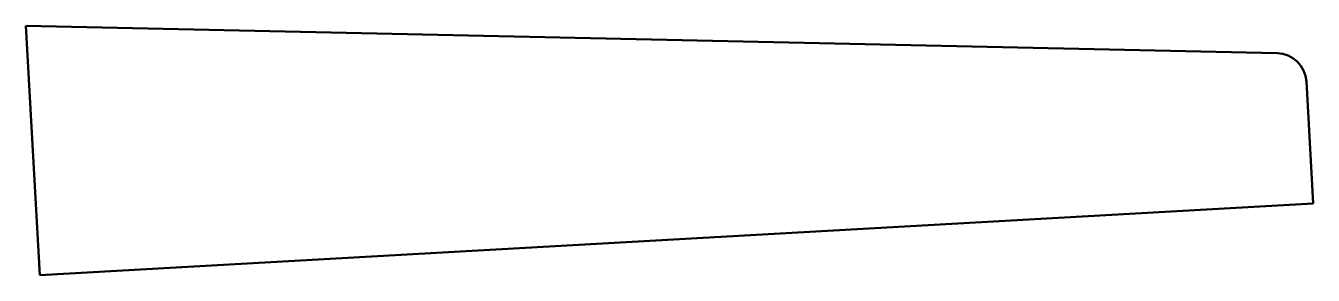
# Model space of a CAD drawing. Header units: millimetres. Extents: x 0 to 257, y 0 to 50.
import ezdxf

# ---------------------------------------------------------------- set-up
doc = ezdxf.new("R2010")
doc.units = ezdxf.units.MM
doc.layers.add('IV_OUTER_PROFILE', color=7, linetype='Continuous', lineweight=50)

msp = doc.modelspace()

# ---------------------------------------------------------------- linework, layer by layer
at = {"layer": 'IV_OUTER_PROFILE'}
for p, q in [((0, 49.92), (250.17, 44.42)), ((2.81, 0), (0, 49.92)), ((256.03, 38.76), (257.41, 14.34)), ((257.41, 14.34), (2.81, 0))]:
    msp.add_line(p, q, dxfattribs=at)
msp.add_arc((250.04, 38.42), 6, 3.2245, 88.7399, dxfattribs=at)

doc.saveas('drawing.dxf')
